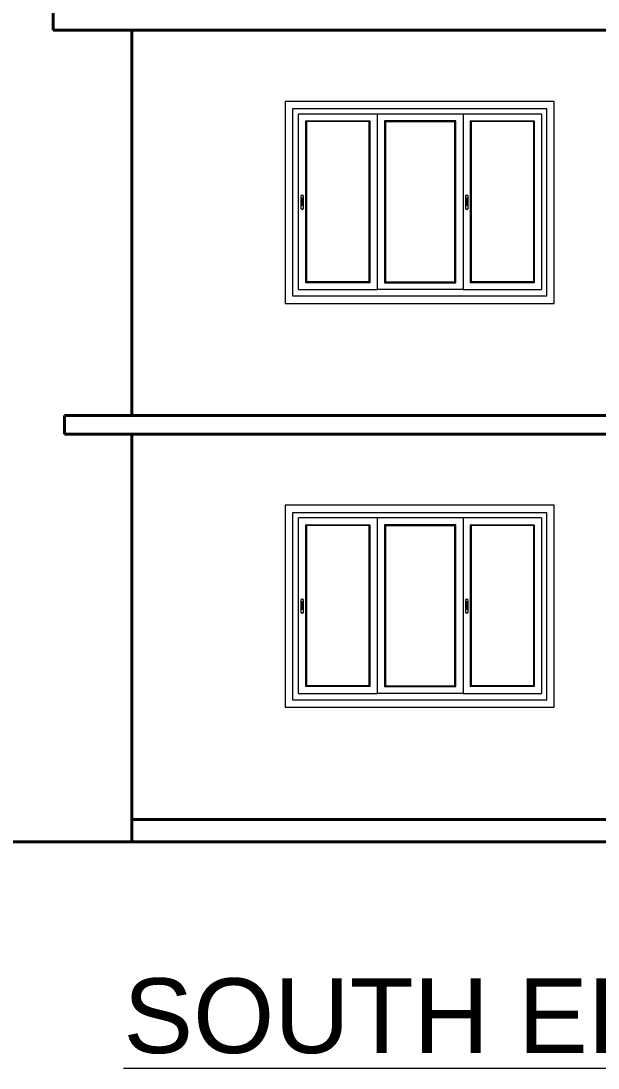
# Model space of a CAD drawing. Header units: inches. Extents: x 141029 to 166402, y -23568 to -18036.
# Drawn here: x 165981 to 166135.3, y -22582.4 to -22302.5 of the extents above; entities that cross this region are included whole.
import ezdxf

# ---------------------------------------------------------------- set-up
doc = ezdxf.new("R2010")
doc.units = ezdxf.units.IN
doc.header["$LTSCALE"] = 0.5
doc.header["$MEASUREMENT"] = 0
for name, color, linetype, lineweight in [('PARAPET', 50, 'Continuous', 13), ('Text-100.w', 254, 'Continuous', 9), ('wall', 1, 'Continuous', 40), ('window', 4, 'Continuous', 13)]:
    doc.layers.add(name, color=color, linetype=linetype, lineweight=lineweight)
doc.styles.add('arial', font='arial.ttf')

msp = doc.modelspace()

# ---------------------------------------------------------------- linework, layer by layer
at = {"layer": 'PARAPET'}
for p, q in [((166066.91, -22323.97), (166051.6, -22323.97)), ((166051.6, -22323.97), (166051.6, -22337.2)), ((166106.94, -22323.97), (166066.91, -22323.97)), ((166123.6, -22323.97), (166106.94, -22323.97)), ((166123.6, -22337.2), (166123.6, -22323.97)), ((166053.6, -22325.97), (166053.6, -22337.2)), ((166066.91, -22325.97), (166053.6, -22325.97)), ((166106.94, -22325.97), (166066.91, -22325.97)), ((166121.6, -22325.97), (166106.94, -22325.97)), ((166121.6, -22337.2), (166121.6, -22325.97)), ((166051.6, -22337.2), (166051.6, -22361.16)), ((166053.6, -22337.2), (166053.6, -22361.16)), ((166121.6, -22361.16), (166121.6, -22337.2)), ((166123.6, -22361.16), (166123.6, -22337.2)), ((166051.6, -22361.16), (166051.6, -22377.97)), ((166053.6, -22361.16), (166053.6, -22375.97)), ((166121.6, -22375.97), (166121.6, -22361.16)), ((166123.6, -22377.97), (166123.6, -22361.16)), ((166053.6, -22375.97), (166066.91, -22375.97)), ((166066.91, -22375.97), (166106.94, -22375.97)), ((166106.94, -22375.97), (166121.6, -22375.97)), ((166051.6, -22377.97), (166066.91, -22377.97)), ((166066.91, -22377.97), (166106.94, -22377.97)), ((166106.94, -22377.97), (166123.6, -22377.97)), ((166066.91, -22431.97), (166051.6, -22431.97)), ((166051.6, -22431.97), (166051.6, -22445.2)), ((166106.94, -22431.97), (166066.91, -22431.97)), ((166123.6, -22431.97), (166106.94, -22431.97)), ((166123.6, -22445.2), (166123.6, -22431.97)), ((166053.6, -22433.97), (166053.6, -22445.2)), ((166066.91, -22433.97), (166053.6, -22433.97)), ((166106.94, -22433.97), (166066.91, -22433.97)), ((166121.6, -22433.97), (166106.94, -22433.97)), ((166121.6, -22445.2), (166121.6, -22433.97)), ((166051.6, -22445.2), (166051.6, -22469.16)), ((166053.6, -22445.2), (166053.6, -22469.16)), ((166121.6, -22469.16), (166121.6, -22445.2)), ((166123.6, -22469.16), (166123.6, -22445.2)), ((166051.6, -22469.16), (166051.6, -22485.97)), ((166053.6, -22469.16), (166053.6, -22483.97)), ((166121.6, -22483.97), (166121.6, -22469.16)), ((166123.6, -22485.97), (166123.6, -22469.16)), ((166051.6, -22485.97), (166066.91, -22485.97)), ((166053.6, -22483.97), (166066.91, -22483.97)), ((166066.91, -22483.97), (166106.94, -22483.97)), ((166066.91, -22485.97), (166106.94, -22485.97)), ((166106.94, -22483.97), (166121.6, -22483.97)), ((166106.94, -22485.97), (166123.6, -22485.97))]:
    msp.add_line(p, q, dxfattribs=at)
at = {"layer": 'wall'}
for p, q in [((165989.6, -22304.97), (165989.6, -22260.97)), ((165989.6, -22304.97), (166296.6, -22304.97)), ((166010.6, -22304.97), (166010.6, -22407.97)), ((165992.6, -22407.97), (166296.6, -22407.97)), ((165992.6, -22412.97), (165992.6, -22407.97)), ((165992.6, -22412.97), (166296.6, -22412.97)), ((166010.6, -22412.97), (166010.6, -22521.97)), ((166010.6, -22515.97), (166289.6, -22515.97)), ((165980.99, -22521.97), (166310.51, -22521.97))]:
    msp.add_line(p, q, dxfattribs=at)
msp.add_xline((165204.7, -22521.97), (1, 0), dxfattribs=at)
at = {"layer": 'window'}
for p, q in [((166055.22, -22337.2), (166055.22, -22327.36)), ((166066.91, -22327.36), (166055.22, -22327.36)), ((166057.18, -22337.2), (166057.18, -22329.16)), ((166057.18, -22329.16), (166066.91, -22329.16)), ((166057.43, -22329.39), (166057.18, -22329.16)), ((166057.43, -22337.2), (166057.43, -22329.39)), ((166066.91, -22329.39), (166057.43, -22329.39)), ((166106.94, -22327.36), (166066.91, -22327.36)), ((166066.91, -22329.16), (166074.25, -22329.16)), ((166074.01, -22329.39), (166066.91, -22329.39)), ((166074.01, -22329.39), (166074.25, -22329.16)), ((166074.01, -22329.39), (166074.01, -22337.2)), ((166074.25, -22329.16), (166074.25, -22337.2)), ((166076.22, -22327.36), (166076.22, -22337.2)), ((166097.25, -22329.16), (166078.18, -22329.16)), ((166078.18, -22329.16), (166078.18, -22337.2)), ((166078.43, -22329.39), (166078.18, -22329.16)), ((166078.43, -22329.39), (166078.43, -22337.2)), ((166078.43, -22329.39), (166097.01, -22329.39)), ((166097.01, -22329.39), (166097.25, -22329.16)), ((166097.01, -22337.2), (166097.01, -22329.39)), ((166097.25, -22337.2), (166097.25, -22329.16)), ((166099.22, -22327.36), (166099.22, -22337.2)), ((166101.18, -22337.2), (166101.18, -22329.16)), ((166101.18, -22329.16), (166106.94, -22329.16)), ((166101.43, -22329.39), (166101.18, -22329.16)), ((166101.43, -22337.2), (166101.43, -22329.39)), ((166106.94, -22329.39), (166101.43, -22329.39)), ((166120.22, -22327.36), (166106.94, -22327.36)), ((166106.94, -22329.16), (166118.25, -22329.16)), ((166118.01, -22329.39), (166106.94, -22329.39)), ((166118.01, -22329.39), (166118.25, -22329.16)), ((166118.01, -22329.39), (166118.01, -22337.2)), ((166118.25, -22329.16), (166118.25, -22337.2)), ((166120.22, -22327.36), (166120.22, -22337.2)), ((166055.22, -22361.16), (166055.22, -22337.2)), ((166057.18, -22361.16), (166057.18, -22337.2)), ((166057.43, -22361.16), (166057.43, -22337.2)), ((166074.01, -22337.2), (166074.01, -22361.16)), ((166074.25, -22337.2), (166074.25, -22361.16)), ((166076.22, -22337.2), (166076.22, -22361.16)), ((166078.18, -22337.2), (166078.18, -22361.16)), ((166078.43, -22337.2), (166078.43, -22361.16)), ((166097.01, -22361.16), (166097.01, -22337.2)), ((166097.25, -22361.16), (166097.25, -22337.2)), ((166099.22, -22337.2), (166099.22, -22361.16)), ((166101.18, -22361.16), (166101.18, -22337.2)), ((166101.43, -22361.16), (166101.43, -22337.2)), ((166118.01, -22337.2), (166118.01, -22361.16)), ((166118.25, -22337.2), (166118.25, -22361.16)), ((166120.22, -22337.2), (166120.22, -22361.16)), ((166055.94, -22349.24), (166055.95, -22349.17)), ((166055.94, -22349.24), (166055.95, -22349.21)), ((166055.94, -22352.63), (166055.94, -22349.24)), ((166055.95, -22349.17), (166055.97, -22349.14)), ((166055.95, -22349.21), (166055.95, -22349.17)), ((166055.97, -22349.14), (166055.99, -22349.11)), ((166056.02, -22349.08), (166055.99, -22349.11)), ((166056.05, -22349.06), (166056.02, -22349.08)), ((166056.05, -22349.06), (166056.09, -22349.04)), ((166056.13, -22349.03), (166056.09, -22349.04)), ((166056.17, -22349.02), (166056.13, -22349.03)), ((166056.21, -22349.02), (166056.17, -22349.02)), ((166056.25, -22349.02), (166056.21, -22349.02)), ((166056.25, -22349.02), (166056.3, -22349.03)), ((166056.3, -22349.03), (166056.33, -22349.04)), ((166056.33, -22349.04), (166056.37, -22349.06)), ((166056.37, -22349.06), (166056.4, -22349.08)), ((166056.4, -22349.08), (166056.43, -22349.11)), ((166056.45, -22349.14), (166056.43, -22349.11)), ((166056.47, -22349.17), (166056.45, -22349.14)), ((166056.48, -22349.21), (166056.47, -22349.17)), ((166056.48, -22349.21), (166056.48, -22349.24)), ((166056.48, -22349.24), (166056.48, -22352.63)), ((166099.94, -22349.24), (166099.95, -22349.17)), ((166099.94, -22349.24), (166099.95, -22349.21)), ((166099.94, -22352.63), (166099.94, -22349.24)), ((166099.95, -22349.17), (166099.97, -22349.14)), ((166099.95, -22349.21), (166099.95, -22349.17)), ((166099.97, -22349.14), (166099.99, -22349.11)), ((166100.02, -22349.08), (166099.99, -22349.11)), ((166100.05, -22349.06), (166100.02, -22349.08)), ((166100.05, -22349.06), (166100.09, -22349.04)), ((166100.13, -22349.03), (166100.09, -22349.04)), ((166100.17, -22349.02), (166100.13, -22349.03)), ((166100.21, -22349.02), (166100.17, -22349.02)), ((166100.25, -22349.02), (166100.21, -22349.02)), ((166100.25, -22349.02), (166100.3, -22349.03)), ((166100.3, -22349.03), (166100.33, -22349.04)), ((166100.33, -22349.04), (166100.37, -22349.06)), ((166100.37, -22349.06), (166100.4, -22349.08)), ((166100.4, -22349.08), (166100.43, -22349.11)), ((166100.45, -22349.14), (166100.43, -22349.11)), ((166100.47, -22349.17), (166100.45, -22349.14)), ((166100.48, -22349.21), (166100.47, -22349.17)), ((166100.48, -22349.21), (166100.48, -22349.24)), ((166100.48, -22349.24), (166100.48, -22352.63)), ((166056.04, -22349.91), (166056.03, -22349.93)), ((166056.03, -22349.93), (166056.03, -22349.96)), ((166056.03, -22349.96), (166056.03, -22351.66)), ((166056.03, -22351.69), (166056.03, -22351.66)), ((166056.04, -22351.71), (166056.03, -22351.69)), ((166056.05, -22349.89), (166056.04, -22349.91)), ((166056.05, -22351.73), (166056.04, -22351.71)), ((166056.06, -22349.87), (166056.05, -22349.89)), ((166056.06, -22351.75), (166056.05, -22351.73)), ((166056.08, -22349.85), (166056.06, -22349.87)), ((166056.08, -22351.77), (166056.06, -22351.75)), ((166056.11, -22349.84), (166056.08, -22349.85)), ((166056.11, -22351.79), (166056.08, -22351.77)), ((166056.13, -22349.83), (166056.11, -22349.84)), ((166056.13, -22351.8), (166056.11, -22351.79)), ((166056.16, -22349.82), (166056.13, -22349.83)), ((166056.16, -22351.81), (166056.13, -22351.8)), ((166056.18, -22349.81), (166056.16, -22349.82)), ((166056.18, -22351.81), (166056.16, -22351.81)), ((166056.21, -22349.81), (166056.18, -22349.81)), ((166056.21, -22351.81), (166056.18, -22351.81)), ((166056.24, -22349.81), (166056.21, -22349.81)), ((166056.24, -22351.81), (166056.21, -22351.81)), ((166056.27, -22349.82), (166056.24, -22349.81)), ((166056.27, -22351.81), (166056.24, -22351.81)), ((166056.29, -22349.83), (166056.27, -22349.82)), ((166056.29, -22351.8), (166056.27, -22351.81)), ((166056.32, -22349.84), (166056.29, -22349.83)), ((166056.32, -22351.79), (166056.29, -22351.8)), ((166056.34, -22349.85), (166056.32, -22349.84)), ((166056.34, -22351.77), (166056.32, -22351.79)), ((166056.36, -22349.87), (166056.34, -22349.85)), ((166056.36, -22351.75), (166056.34, -22351.77)), ((166056.37, -22349.89), (166056.36, -22349.87)), ((166056.37, -22351.73), (166056.36, -22351.75)), ((166056.38, -22349.91), (166056.37, -22349.89)), ((166056.38, -22351.71), (166056.37, -22351.73)), ((166056.39, -22349.93), (166056.38, -22349.91)), ((166056.39, -22351.69), (166056.38, -22351.71)), ((166056.39, -22349.96), (166056.39, -22349.93)), ((166056.39, -22351.66), (166056.39, -22349.96)), ((166056.39, -22351.66), (166056.39, -22351.69)), ((166100.04, -22349.91), (166100.03, -22349.93)), ((166100.03, -22349.93), (166100.03, -22349.96)), ((166100.03, -22349.96), (166100.03, -22351.66)), ((166100.03, -22351.69), (166100.03, -22351.66)), ((166100.04, -22351.71), (166100.03, -22351.69)), ((166100.05, -22349.89), (166100.04, -22349.91)), ((166100.05, -22351.73), (166100.04, -22351.71)), ((166100.06, -22349.87), (166100.05, -22349.89)), ((166100.06, -22351.75), (166100.05, -22351.73)), ((166100.08, -22349.85), (166100.06, -22349.87)), ((166100.08, -22351.77), (166100.06, -22351.75)), ((166100.11, -22349.84), (166100.08, -22349.85)), ((166100.11, -22351.79), (166100.08, -22351.77)), ((166100.13, -22349.83), (166100.11, -22349.84)), ((166100.13, -22351.8), (166100.11, -22351.79)), ((166100.16, -22349.82), (166100.13, -22349.83)), ((166100.16, -22351.81), (166100.13, -22351.8)), ((166100.18, -22349.81), (166100.16, -22349.82)), ((166100.18, -22351.81), (166100.16, -22351.81)), ((166100.21, -22349.81), (166100.18, -22349.81)), ((166100.21, -22351.81), (166100.18, -22351.81)), ((166100.24, -22349.81), (166100.21, -22349.81)), ((166100.24, -22351.81), (166100.21, -22351.81)), ((166100.27, -22349.82), (166100.24, -22349.81)), ((166100.27, -22351.81), (166100.24, -22351.81)), ((166100.29, -22349.83), (166100.27, -22349.82)), ((166100.29, -22351.8), (166100.27, -22351.81)), ((166100.32, -22349.84), (166100.29, -22349.83)), ((166100.32, -22351.79), (166100.29, -22351.8)), ((166100.34, -22349.85), (166100.32, -22349.84)), ((166100.34, -22351.77), (166100.32, -22351.79)), ((166100.36, -22349.87), (166100.34, -22349.85)), ((166100.36, -22351.75), (166100.34, -22351.77)), ((166100.37, -22349.89), (166100.36, -22349.87)), ((166100.37, -22351.73), (166100.36, -22351.75)), ((166100.38, -22349.91), (166100.37, -22349.89)), ((166100.38, -22351.71), (166100.37, -22351.73)), ((166100.39, -22349.93), (166100.38, -22349.91)), ((166100.39, -22351.69), (166100.38, -22351.71)), ((166100.39, -22349.96), (166100.39, -22349.93)), ((166100.39, -22351.66), (166100.39, -22349.96)), ((166100.39, -22351.66), (166100.39, -22351.69)), ((166055.95, -22352.67), (166055.94, -22352.63)), ((166055.95, -22352.7), (166055.95, -22352.67)), ((166055.95, -22352.7), (166055.97, -22352.73)), ((166055.97, -22352.73), (166055.99, -22352.76)), ((166055.99, -22352.76), (166056.02, -22352.79)), ((166056.05, -22352.81), (166056.02, -22352.79)), ((166056.09, -22352.83), (166056.05, -22352.81)), ((166056.09, -22352.83), (166056.13, -22352.84)), ((166056.17, -22352.85), (166056.13, -22352.84)), ((166056.21, -22352.85), (166056.17, -22352.85)), ((166056.21, -22352.85), (166056.25, -22352.85)), ((166056.25, -22352.85), (166056.3, -22352.84)), ((166056.33, -22352.83), (166056.3, -22352.84)), ((166056.37, -22352.81), (166056.33, -22352.83)), ((166056.37, -22352.81), (166056.4, -22352.79)), ((166056.4, -22352.79), (166056.43, -22352.76)), ((166056.43, -22352.76), (166056.45, -22352.73)), ((166056.47, -22352.7), (166056.45, -22352.73)), ((166056.48, -22352.63), (166056.47, -22352.7)), ((166056.48, -22352.67), (166056.47, -22352.7)), ((166056.48, -22352.67), (166056.48, -22352.63)), ((166099.95, -22352.67), (166099.94, -22352.63)), ((166099.95, -22352.7), (166099.95, -22352.67)), ((166099.95, -22352.7), (166099.97, -22352.73)), ((166099.97, -22352.73), (166099.99, -22352.76)), ((166099.99, -22352.76), (166100.02, -22352.79)), ((166100.05, -22352.81), (166100.02, -22352.79)), ((166100.09, -22352.83), (166100.05, -22352.81)), ((166100.09, -22352.83), (166100.13, -22352.84)), ((166100.17, -22352.85), (166100.13, -22352.84)), ((166100.21, -22352.85), (166100.17, -22352.85)), ((166100.21, -22352.85), (166100.25, -22352.85)), ((166100.25, -22352.85), (166100.3, -22352.84)), ((166100.33, -22352.83), (166100.3, -22352.84)), ((166100.37, -22352.81), (166100.33, -22352.83)), ((166100.37, -22352.81), (166100.4, -22352.79)), ((166100.4, -22352.79), (166100.43, -22352.76)), ((166100.43, -22352.76), (166100.45, -22352.73)), ((166100.47, -22352.7), (166100.45, -22352.73)), ((166100.48, -22352.63), (166100.47, -22352.7)), ((166100.48, -22352.67), (166100.47, -22352.7)), ((166100.48, -22352.67), (166100.48, -22352.63)), ((166055.22, -22374.25), (166055.22, -22361.16)), ((166057.18, -22372.45), (166057.18, -22361.16)), ((166057.43, -22372.23), (166057.43, -22361.16)), ((166074.01, -22361.16), (166074.01, -22372.23)), ((166074.25, -22361.16), (166074.25, -22372.45)), ((166076.22, -22361.16), (166076.22, -22374.25)), ((166078.18, -22361.16), (166078.18, -22372.45)), ((166078.43, -22361.16), (166078.43, -22372.23)), ((166097.01, -22372.23), (166097.01, -22361.16)), ((166097.25, -22372.45), (166097.25, -22361.16)), ((166099.22, -22361.16), (166099.22, -22374.25)), ((166101.18, -22372.45), (166101.18, -22361.16)), ((166101.43, -22372.23), (166101.43, -22361.16)), ((166118.01, -22361.16), (166118.01, -22372.23)), ((166118.25, -22361.16), (166118.25, -22372.45)), ((166120.22, -22361.16), (166120.22, -22374.25)), ((166055.22, -22374.25), (166066.91, -22374.25)), ((166057.18, -22372.45), (166057.43, -22372.23)), ((166066.91, -22372.45), (166057.18, -22372.45)), ((166066.91, -22372.23), (166057.43, -22372.23)), ((166074.01, -22372.23), (166066.91, -22372.23)), ((166074.25, -22372.45), (166066.91, -22372.45)), ((166066.91, -22374.25), (166076.22, -22374.25)), ((166074.01, -22372.23), (166074.25, -22372.45)), ((166099.22, -22374.25), (166076.22, -22374.25)), ((166078.43, -22372.23), (166078.18, -22372.45)), ((166078.18, -22372.45), (166097.25, -22372.45)), ((166078.43, -22372.23), (166097.01, -22372.23)), ((166097.25, -22372.45), (166097.01, -22372.23)), ((166099.22, -22374.25), (166106.94, -22374.25)), ((166101.18, -22372.45), (166101.43, -22372.23)), ((166106.94, -22372.45), (166101.18, -22372.45)), ((166106.94, -22372.23), (166101.43, -22372.23)), ((166118.01, -22372.23), (166106.94, -22372.23)), ((166118.25, -22372.45), (166106.94, -22372.45)), ((166106.94, -22374.25), (166120.22, -22374.25)), ((166118.01, -22372.23), (166118.25, -22372.45)), ((166055.22, -22445.2), (166055.22, -22435.36)), ((166066.91, -22435.36), (166055.22, -22435.36)), ((166106.94, -22435.36), (166066.91, -22435.36)), ((166076.22, -22435.36), (166076.22, -22445.2)), ((166099.22, -22435.36), (166099.22, -22445.2)), ((166120.22, -22435.36), (166106.94, -22435.36)), ((166120.22, -22435.36), (166120.22, -22445.2)), ((166057.18, -22445.2), (166057.18, -22437.16)), ((166057.18, -22437.16), (166066.91, -22437.16)), ((166057.43, -22437.39), (166057.18, -22437.16)), ((166057.43, -22445.2), (166057.43, -22437.39)), ((166066.91, -22437.39), (166057.43, -22437.39)), ((166066.91, -22437.16), (166074.25, -22437.16)), ((166074.01, -22437.39), (166066.91, -22437.39)), ((166074.01, -22437.39), (166074.25, -22437.16)), ((166074.01, -22437.39), (166074.01, -22445.2)), ((166074.25, -22437.16), (166074.25, -22445.2)), ((166097.25, -22437.16), (166078.18, -22437.16)), ((166078.18, -22437.16), (166078.18, -22445.2)), ((166078.43, -22437.39), (166078.18, -22437.16)), ((166078.43, -22437.39), (166078.43, -22445.2)), ((166078.43, -22437.39), (166097.01, -22437.39)), ((166097.01, -22437.39), (166097.25, -22437.16)), ((166097.01, -22445.2), (166097.01, -22437.39)), ((166097.25, -22445.2), (166097.25, -22437.16)), ((166101.18, -22445.2), (166101.18, -22437.16)), ((166101.18, -22437.16), (166106.94, -22437.16)), ((166101.43, -22437.39), (166101.18, -22437.16)), ((166101.43, -22445.2), (166101.43, -22437.39)), ((166106.94, -22437.39), (166101.43, -22437.39)), ((166106.94, -22437.16), (166118.25, -22437.16)), ((166118.01, -22437.39), (166106.94, -22437.39)), ((166118.01, -22437.39), (166118.25, -22437.16)), ((166118.01, -22437.39), (166118.01, -22445.2)), ((166118.25, -22437.16), (166118.25, -22445.2)), ((166055.22, -22469.16), (166055.22, -22445.2)), ((166057.18, -22469.16), (166057.18, -22445.2)), ((166057.43, -22469.16), (166057.43, -22445.2)), ((166074.01, -22445.2), (166074.01, -22469.16)), ((166074.25, -22445.2), (166074.25, -22469.16)), ((166076.22, -22445.2), (166076.22, -22469.16)), ((166078.18, -22445.2), (166078.18, -22469.16)), ((166078.43, -22445.2), (166078.43, -22469.16)), ((166097.01, -22469.16), (166097.01, -22445.2)), ((166097.25, -22469.16), (166097.25, -22445.2)), ((166099.22, -22445.2), (166099.22, -22469.16)), ((166101.18, -22469.16), (166101.18, -22445.2)), ((166101.43, -22469.16), (166101.43, -22445.2)), ((166118.01, -22445.2), (166118.01, -22469.16)), ((166118.25, -22445.2), (166118.25, -22469.16)), ((166120.22, -22445.2), (166120.22, -22469.16)), ((166055.94, -22457.24), (166055.95, -22457.17)), ((166055.94, -22457.24), (166055.95, -22457.21)), ((166055.94, -22460.63), (166055.94, -22457.24)), ((166055.95, -22457.17), (166055.97, -22457.14)), ((166055.95, -22457.21), (166055.95, -22457.17)), ((166055.97, -22457.14), (166055.99, -22457.11)), ((166056.02, -22457.08), (166055.99, -22457.11)), ((166056.05, -22457.06), (166056.02, -22457.08)), ((166056.04, -22457.91), (166056.03, -22457.93)), ((166056.03, -22457.93), (166056.03, -22457.96)), ((166056.03, -22457.96), (166056.03, -22459.66)), ((166056.05, -22457.89), (166056.04, -22457.91)), ((166056.05, -22457.06), (166056.09, -22457.04)), ((166056.06, -22457.87), (166056.05, -22457.89)), ((166056.08, -22457.85), (166056.06, -22457.87)), ((166056.11, -22457.84), (166056.08, -22457.85)), ((166056.13, -22457.03), (166056.09, -22457.04)), ((166056.13, -22457.83), (166056.11, -22457.84)), ((166056.17, -22457.02), (166056.13, -22457.03)), ((166056.16, -22457.82), (166056.13, -22457.83)), ((166056.18, -22457.81), (166056.16, -22457.82)), ((166056.21, -22457.02), (166056.17, -22457.02)), ((166056.21, -22457.81), (166056.18, -22457.81)), ((166056.25, -22457.02), (166056.21, -22457.02)), ((166056.24, -22457.81), (166056.21, -22457.81)), ((166056.27, -22457.82), (166056.24, -22457.81)), ((166056.25, -22457.02), (166056.3, -22457.03)), ((166056.29, -22457.83), (166056.27, -22457.82)), ((166056.32, -22457.84), (166056.29, -22457.83)), ((166056.3, -22457.03), (166056.33, -22457.04)), ((166056.34, -22457.85), (166056.32, -22457.84)), ((166056.33, -22457.04), (166056.37, -22457.06)), ((166056.36, -22457.87), (166056.34, -22457.85)), ((166056.37, -22457.89), (166056.36, -22457.87)), ((166056.37, -22457.06), (166056.4, -22457.08)), ((166056.38, -22457.91), (166056.37, -22457.89)), ((166056.39, -22457.93), (166056.38, -22457.91)), ((166056.39, -22457.96), (166056.39, -22457.93)), ((166056.39, -22459.66), (166056.39, -22457.96)), ((166056.4, -22457.08), (166056.43, -22457.11)), ((166056.45, -22457.14), (166056.43, -22457.11)), ((166056.47, -22457.17), (166056.45, -22457.14)), ((166056.48, -22457.21), (166056.47, -22457.17)), ((166056.48, -22457.21), (166056.48, -22457.24)), ((166056.48, -22457.24), (166056.48, -22460.63)), ((166099.94, -22457.24), (166099.95, -22457.17)), ((166099.94, -22457.24), (166099.95, -22457.21)), ((166099.94, -22460.63), (166099.94, -22457.24)), ((166099.95, -22457.17), (166099.97, -22457.14)), ((166099.95, -22457.21), (166099.95, -22457.17)), ((166099.97, -22457.14), (166099.99, -22457.11)), ((166100.02, -22457.08), (166099.99, -22457.11)), ((166100.05, -22457.06), (166100.02, -22457.08)), ((166100.04, -22457.91), (166100.03, -22457.93)), ((166100.03, -22457.93), (166100.03, -22457.96)), ((166100.03, -22457.96), (166100.03, -22459.66)), ((166100.05, -22457.89), (166100.04, -22457.91)), ((166100.05, -22457.06), (166100.09, -22457.04)), ((166100.06, -22457.87), (166100.05, -22457.89)), ((166100.08, -22457.85), (166100.06, -22457.87)), ((166100.11, -22457.84), (166100.08, -22457.85)), ((166100.13, -22457.03), (166100.09, -22457.04)), ((166100.13, -22457.83), (166100.11, -22457.84)), ((166100.17, -22457.02), (166100.13, -22457.03)), ((166100.16, -22457.82), (166100.13, -22457.83)), ((166100.18, -22457.81), (166100.16, -22457.82)), ((166100.21, -22457.02), (166100.17, -22457.02)), ((166100.21, -22457.81), (166100.18, -22457.81)), ((166100.25, -22457.02), (166100.21, -22457.02)), ((166100.24, -22457.81), (166100.21, -22457.81)), ((166100.27, -22457.82), (166100.24, -22457.81)), ((166100.25, -22457.02), (166100.3, -22457.03)), ((166100.29, -22457.83), (166100.27, -22457.82)), ((166100.32, -22457.84), (166100.29, -22457.83)), ((166100.3, -22457.03), (166100.33, -22457.04)), ((166100.34, -22457.85), (166100.32, -22457.84)), ((166100.33, -22457.04), (166100.37, -22457.06)), ((166100.36, -22457.87), (166100.34, -22457.85)), ((166100.37, -22457.89), (166100.36, -22457.87)), ((166100.37, -22457.06), (166100.4, -22457.08)), ((166100.38, -22457.91), (166100.37, -22457.89)), ((166100.39, -22457.93), (166100.38, -22457.91)), ((166100.39, -22457.96), (166100.39, -22457.93)), ((166100.39, -22459.66), (166100.39, -22457.96)), ((166100.4, -22457.08), (166100.43, -22457.11)), ((166100.45, -22457.14), (166100.43, -22457.11)), ((166100.47, -22457.17), (166100.45, -22457.14)), ((166100.48, -22457.21), (166100.47, -22457.17)), ((166100.48, -22457.21), (166100.48, -22457.24)), ((166100.48, -22457.24), (166100.48, -22460.63)), ((166055.95, -22460.67), (166055.94, -22460.63)), ((166055.95, -22460.7), (166055.95, -22460.67)), ((166055.95, -22460.7), (166055.97, -22460.73)), ((166055.97, -22460.73), (166055.99, -22460.76)), ((166055.99, -22460.76), (166056.02, -22460.79)), ((166056.05, -22460.81), (166056.02, -22460.79)), ((166056.03, -22459.69), (166056.03, -22459.66)), ((166056.04, -22459.71), (166056.03, -22459.69)), ((166056.05, -22459.73), (166056.04, -22459.71)), ((166056.06, -22459.75), (166056.05, -22459.73)), ((166056.09, -22460.83), (166056.05, -22460.81)), ((166056.08, -22459.77), (166056.06, -22459.75)), ((166056.11, -22459.79), (166056.08, -22459.77)), ((166056.09, -22460.83), (166056.13, -22460.84)), ((166056.13, -22459.8), (166056.11, -22459.79)), ((166056.16, -22459.81), (166056.13, -22459.8)), ((166056.17, -22460.85), (166056.13, -22460.84)), ((166056.18, -22459.81), (166056.16, -22459.81)), ((166056.21, -22460.85), (166056.17, -22460.85)), ((166056.21, -22459.81), (166056.18, -22459.81)), ((166056.24, -22459.81), (166056.21, -22459.81)), ((166056.21, -22460.85), (166056.25, -22460.85)), ((166056.27, -22459.81), (166056.24, -22459.81)), ((166056.25, -22460.85), (166056.3, -22460.84)), ((166056.29, -22459.8), (166056.27, -22459.81)), ((166056.32, -22459.79), (166056.29, -22459.8)), ((166056.33, -22460.83), (166056.3, -22460.84)), ((166056.34, -22459.77), (166056.32, -22459.79)), ((166056.37, -22460.81), (166056.33, -22460.83)), ((166056.36, -22459.75), (166056.34, -22459.77)), ((166056.37, -22459.73), (166056.36, -22459.75)), ((166056.38, -22459.71), (166056.37, -22459.73)), ((166056.37, -22460.81), (166056.4, -22460.79)), ((166056.39, -22459.69), (166056.38, -22459.71)), ((166056.39, -22459.66), (166056.39, -22459.69)), ((166056.4, -22460.79), (166056.43, -22460.76)), ((166056.43, -22460.76), (166056.45, -22460.73)), ((166056.47, -22460.7), (166056.45, -22460.73)), ((166056.48, -22460.63), (166056.47, -22460.7)), ((166056.48, -22460.67), (166056.47, -22460.7)), ((166056.48, -22460.67), (166056.48, -22460.63)), ((166099.95, -22460.67), (166099.94, -22460.63)), ((166099.95, -22460.7), (166099.95, -22460.67)), ((166099.95, -22460.7), (166099.97, -22460.73)), ((166099.97, -22460.73), (166099.99, -22460.76)), ((166099.99, -22460.76), (166100.02, -22460.79)), ((166100.05, -22460.81), (166100.02, -22460.79)), ((166100.03, -22459.69), (166100.03, -22459.66)), ((166100.04, -22459.71), (166100.03, -22459.69)), ((166100.05, -22459.73), (166100.04, -22459.71)), ((166100.06, -22459.75), (166100.05, -22459.73)), ((166100.09, -22460.83), (166100.05, -22460.81)), ((166100.08, -22459.77), (166100.06, -22459.75)), ((166100.11, -22459.79), (166100.08, -22459.77)), ((166100.09, -22460.83), (166100.13, -22460.84)), ((166100.13, -22459.8), (166100.11, -22459.79)), ((166100.16, -22459.81), (166100.13, -22459.8)), ((166100.17, -22460.85), (166100.13, -22460.84)), ((166100.18, -22459.81), (166100.16, -22459.81)), ((166100.21, -22460.85), (166100.17, -22460.85)), ((166100.21, -22459.81), (166100.18, -22459.81)), ((166100.24, -22459.81), (166100.21, -22459.81)), ((166100.21, -22460.85), (166100.25, -22460.85)), ((166100.27, -22459.81), (166100.24, -22459.81)), ((166100.25, -22460.85), (166100.3, -22460.84)), ((166100.29, -22459.8), (166100.27, -22459.81)), ((166100.32, -22459.79), (166100.29, -22459.8)), ((166100.33, -22460.83), (166100.3, -22460.84)), ((166100.34, -22459.77), (166100.32, -22459.79)), ((166100.37, -22460.81), (166100.33, -22460.83)), ((166100.36, -22459.75), (166100.34, -22459.77)), ((166100.37, -22459.73), (166100.36, -22459.75)), ((166100.38, -22459.71), (166100.37, -22459.73)), ((166100.37, -22460.81), (166100.4, -22460.79)), ((166100.39, -22459.69), (166100.38, -22459.71)), ((166100.39, -22459.66), (166100.39, -22459.69)), ((166100.4, -22460.79), (166100.43, -22460.76)), ((166100.43, -22460.76), (166100.45, -22460.73)), ((166100.47, -22460.7), (166100.45, -22460.73)), ((166100.48, -22460.63), (166100.47, -22460.7)), ((166100.48, -22460.67), (166100.47, -22460.7)), ((166100.48, -22460.67), (166100.48, -22460.63)), ((166055.22, -22482.25), (166055.22, -22469.16)), ((166057.18, -22480.45), (166057.18, -22469.16)), ((166057.43, -22480.23), (166057.43, -22469.16)), ((166074.01, -22469.16), (166074.01, -22480.23)), ((166074.25, -22469.16), (166074.25, -22480.45)), ((166076.22, -22469.16), (166076.22, -22482.25)), ((166078.18, -22469.16), (166078.18, -22480.45)), ((166078.43, -22469.16), (166078.43, -22480.23)), ((166097.01, -22480.23), (166097.01, -22469.16)), ((166097.25, -22480.45), (166097.25, -22469.16)), ((166099.22, -22469.16), (166099.22, -22482.25)), ((166101.18, -22480.45), (166101.18, -22469.16)), ((166101.43, -22480.23), (166101.43, -22469.16)), ((166118.01, -22469.16), (166118.01, -22480.23)), ((166118.25, -22469.16), (166118.25, -22480.45)), ((166120.22, -22469.16), (166120.22, -22482.25)), ((166057.18, -22480.45), (166057.43, -22480.23)), ((166066.91, -22480.45), (166057.18, -22480.45)), ((166066.91, -22480.23), (166057.43, -22480.23)), ((166074.01, -22480.23), (166066.91, -22480.23)), ((166074.25, -22480.45), (166066.91, -22480.45)), ((166074.01, -22480.23), (166074.25, -22480.45)), ((166078.43, -22480.23), (166078.18, -22480.45)), ((166078.18, -22480.45), (166097.25, -22480.45)), ((166078.43, -22480.23), (166097.01, -22480.23)), ((166097.25, -22480.45), (166097.01, -22480.23)), ((166101.18, -22480.45), (166101.43, -22480.23)), ((166106.94, -22480.45), (166101.18, -22480.45)), ((166106.94, -22480.23), (166101.43, -22480.23)), ((166118.01, -22480.23), (166106.94, -22480.23)), ((166118.25, -22480.45), (166106.94, -22480.45)), ((166118.01, -22480.23), (166118.25, -22480.45)), ((166055.22, -22482.25), (166066.91, -22482.25)), ((166066.91, -22482.25), (166076.22, -22482.25)), ((166099.22, -22482.25), (166076.22, -22482.25)), ((166099.22, -22482.25), (166106.94, -22482.25)), ((166106.94, -22482.25), (166120.22, -22482.25))]:
    msp.add_line(p, q, dxfattribs=at)

# ---------------------------------------------------------------- texts
at = {"layer": 'Text-100.w', "insert": (166139.55, -22558.43), "char_height": 20, "attachment_point": 2, "style": 'arial'}
msp.add_mtext_dynamic_manual_height_columns('{\\LSOUTH ELEVATION}', width=940.9712, gutter_width=100, heights=[0], dxfattribs=at)

doc.saveas('drawing.dxf')
